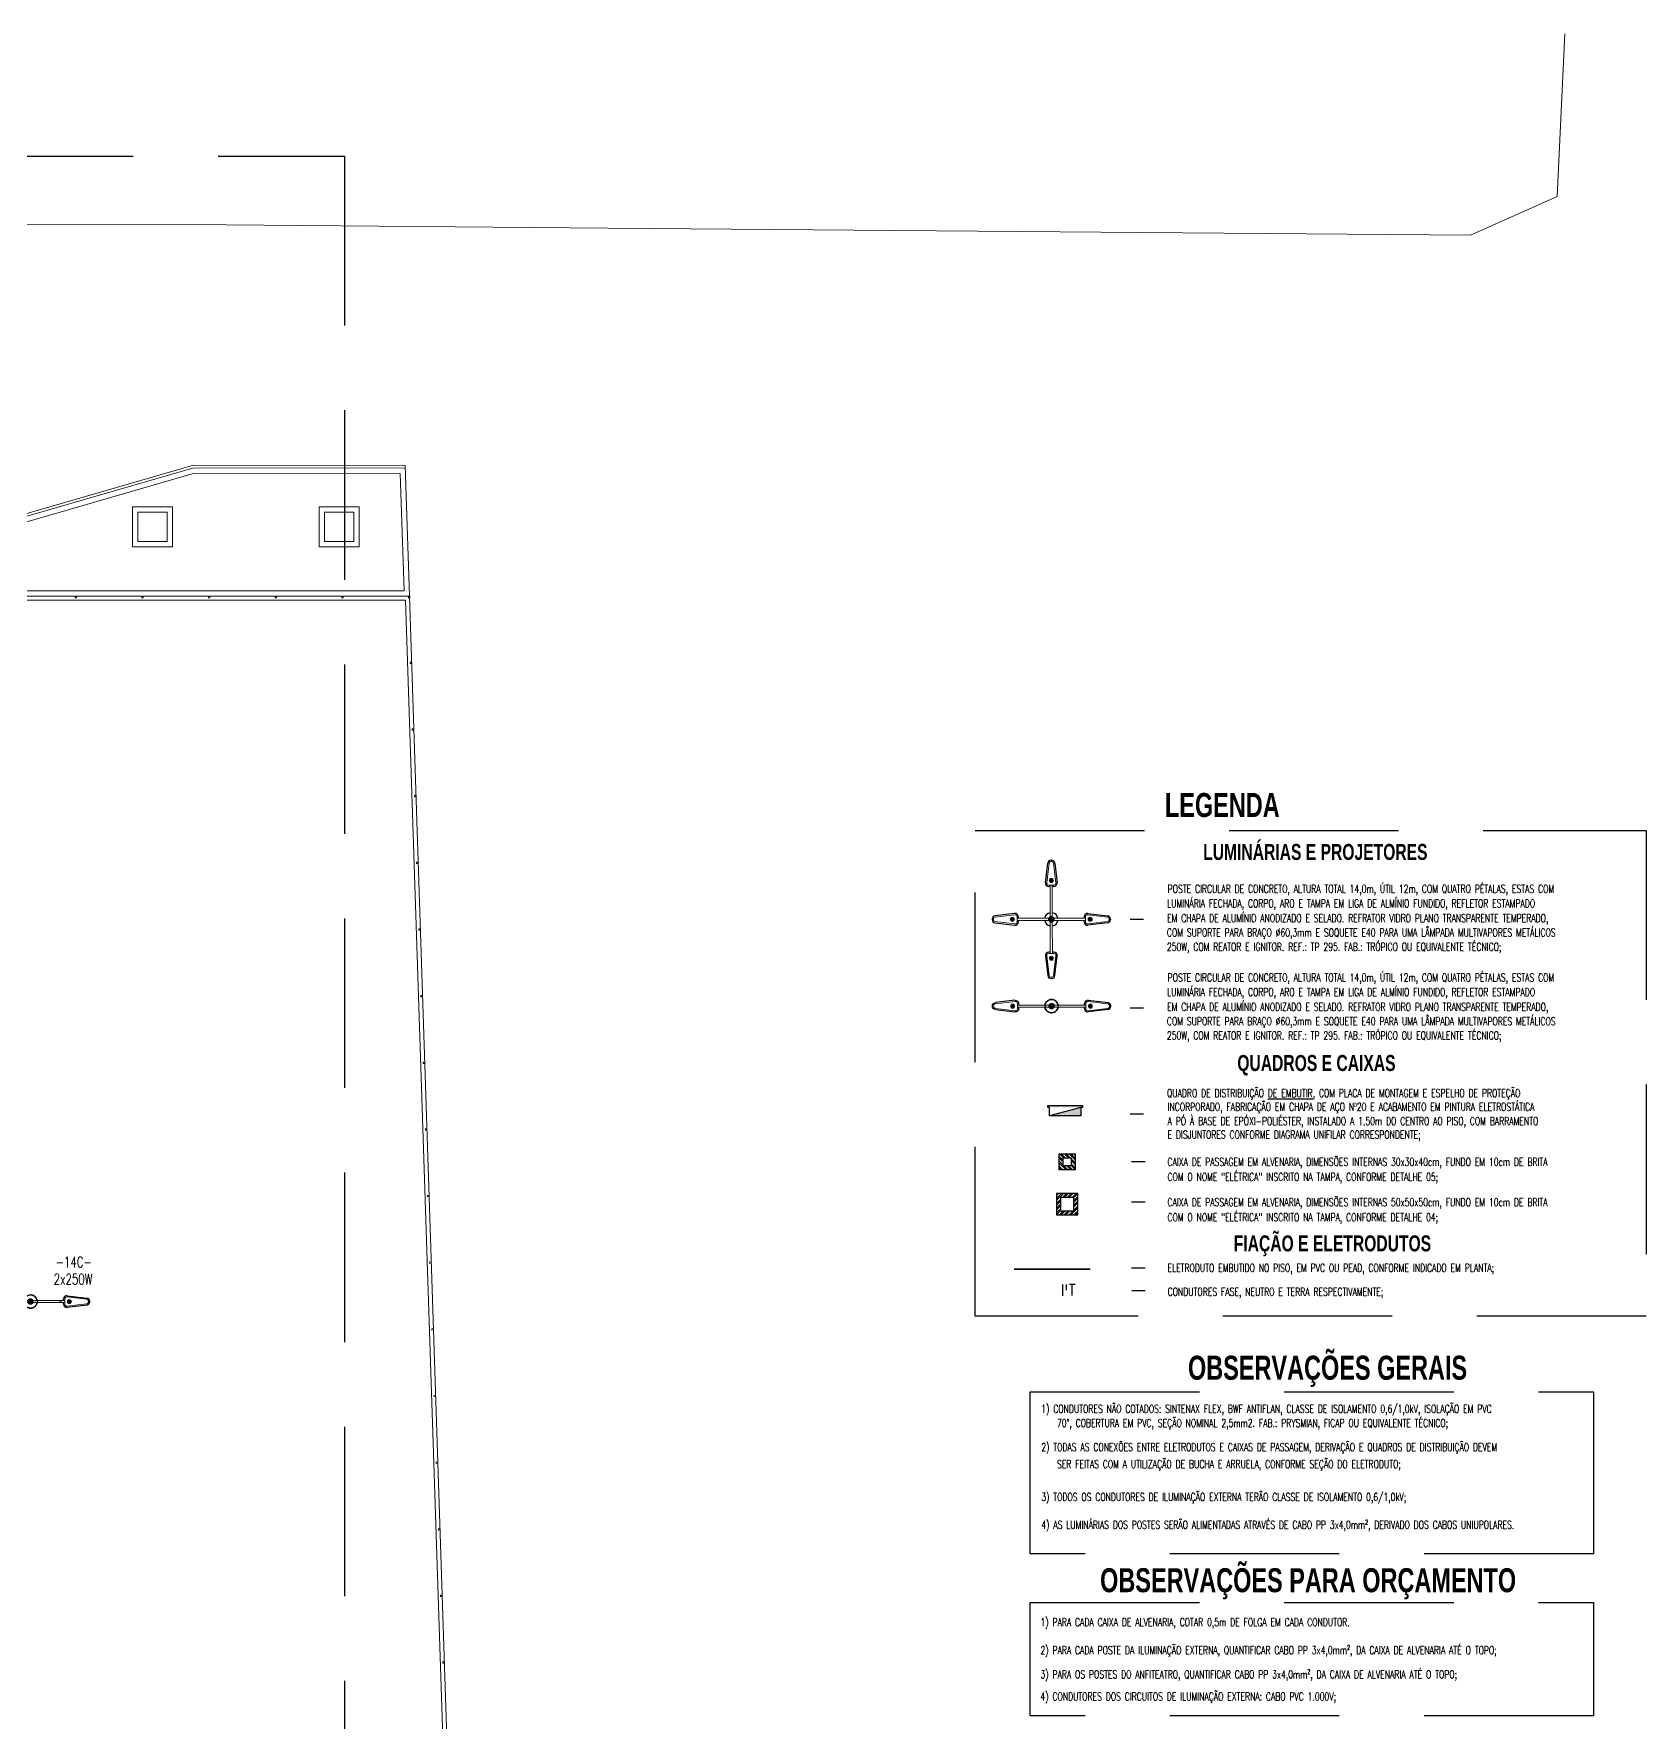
# Model space of a CAD drawing. Header units: millimetres. Extents: x 214 to 1190, y -192 to 1092.
# Drawn here: x 745.9 to 806.3, y 929 to 992.3 of the extents above; entities that cross this region are included whole.
import ezdxf
from ezdxf.enums import TextEntityAlignment as Align

# ---------------------------------------------------------------- set-up
doc = ezdxf.new("R2010")
doc.units = ezdxf.units.MM
for name, pattern in [('CONTINUO', [0]), ('HIDDEN', [9.525, 6.35, -3.175]), ('OCULTA2', [4.7625, 3.175, -1.5875])]:
    doc.linetypes.add(name, pattern=pattern)
for name, color, linetype, lineweight in [('I-ARQ', 8, 'Continuous', 0), ('I-CAIXAS', 3, 'Continuous', 30), ('I-ELET_PISO', 5, 'HIDDEN', 35), ('I-FIAÇÃO', 2, 'Continuous', 25), ('I-LUMINÁRIA_EXT', 4, 'Continuous', 25), ('I-POSTES', 4, 'Continuous', 25), ('I-TEXTOS', 2, 'Continuous', 25)]:
    doc.layers.add(name, color=color, linetype=linetype, lineweight=lineweight)
doc.styles.add('ROMANS', font='ROMANS.SHX', dxfattribs={"height": 0.25})
doc.styles.add('SANSSERIFBOLD', font='sasb____.pfb')
pattern_1 = [(45, (0, 0), (-0.089803, 0.089803), []), (45, (0, 0.0635), (-0.089803, 0.089803), [])]

# ---------------------------------------------------------------- blocks, each defined once
blk = doc.blocks.new('poste 2x250w')
at = {"layer": 'I-LUMINÁRIA_EXT', "linetype": 'Continuous', "lineweight": 0}
for points in [[(-0.002, 1.534, -1), (-0.003, 1.703, -1)], [(-1.534, -0.002, -1), (-1.703, -0.003, -1)], [(1.534, -0.002, 1), (1.703, -0.003, 1)], [(-0.002, -1.534, 1), (-0.003, -1.703, 1)]]:
    blk.add_hatch(color=9, dxfattribs=at).paths.add_polyline_path(points)
at = {"layer": 'I-LUMINÁRIA_EXT'}
for p, q in [((-0.145, 2.342), (-0.243, 1.526)), ((0, 2.465), (-0.007, 2.465)), ((0.007, 2.465), (0, 2.465)), ((0.243, 1.526), (0.145, 2.342)), ((-0.105, 1.37), (-0.043, 1.37)), ((0.043, 1.37), (0.105, 1.37)), ((-2.465, 0.007), (-2.465, 0)), ((-2.465, 0), (-2.465, -0.007)), ((-1.526, 0.243), (-2.342, 0.145)), ((-1.37, 0.043), (-1.37, 0.105)), ((1.37, 0.043), (1.37, 0.105)), ((1.526, 0.243), (2.342, 0.145)), ((2.465, 0.007), (2.465, 0)), ((2.465, 0), (2.465, -0.007)), ((-2.342, -0.145), (-1.526, -0.243)), ((-1.37, -0.105), (-1.37, -0.043)), ((1.37, -0.105), (1.37, -0.043)), ((2.342, -0.145), (1.526, -0.243)), ((-0.105, -1.37), (-0.043, -1.37)), ((0.043, -1.37), (0.105, -1.37)), ((-0.145, -2.342), (-0.243, -1.526)), ((0.243, -1.526), (0.145, -2.342)), ((0, -2.465), (-0.007, -2.465)), ((0.007, -2.465), (0, -2.465))]:
    blk.add_line(p, q, dxfattribs=at)
at = {"layer": 'I-LUMINÁRIA_EXT', "color": 9, "lineweight": 0}
for p, q in [((-0.093, 2.336), (-0.19, 1.52)), ((0.19, 1.52), (0.093, 2.336)), ((-0.105, 1.423), (0.105, 1.423)), ((-1.52, 0.19), (-2.336, 0.093)), ((-1.423, -0.105), (-1.423, 0.105)), ((1.423, -0.105), (1.423, 0.105)), ((1.52, 0.19), (2.336, 0.093)), ((-2.336, -0.093), (-1.52, -0.19)), ((2.336, -0.093), (1.52, -0.19)), ((-0.093, -2.336), (-0.19, -1.52)), ((-0.105, -1.423), (0.105, -1.423)), ((0.19, -1.52), (0.093, -2.336))]:
    blk.add_line(p, q, dxfattribs=at)
at = {"layer": 'I-LUMINÁRIA_EXT', "color": 9, "linetype": 'Continuous', "lineweight": 0}
for p, q in [((-0.043, 1.423), (-0.043, 0.133)), ((0.043, 1.423), (0.043, 0.133)), ((-1.423, 0.043), (-0.133, 0.043)), ((1.423, 0.043), (0.133, 0.043)), ((-1.423, -0.043), (-0.133, -0.043)), ((-0.043, -1.423), (-0.043, -0.133)), ((0.043, -1.423), (0.043, -0.133)), ((1.423, -0.043), (0.133, -0.043))]:
    blk.add_line(p, q, dxfattribs=at)
for centre in [(-0.002, 1.619), (-1.619, -0.002), (1.619, -0.002), (-0.002, -1.619)]:
    blk.add_circle(centre, 0.0845, dxfattribs=at)
at = {"layer": 'I-LUMINÁRIA_EXT'}
for centre, start, end in [((-0.007, 2.326), 90, 173.19037), ((0.007, 2.326), 6.80963, 90), ((-0.105, 1.509), 173.19037, 270), ((0.105, 1.509), 270, 6.80963), ((-2.326, 0.007), 96.80963, 180), ((-1.509, 0.105), 0, 96.80963), ((1.509, 0.105), 83.19037, 180), ((2.326, 0.007), 0, 83.19037), ((-2.326, -0.007), 180, 263.19037), ((-1.509, -0.105), 263.19037, 0), ((1.509, -0.105), 180, 276.80963), ((2.326, -0.007), 276.80963, 0), ((-0.105, -1.509), 90, 186.80963), ((0.105, -1.509), 353.19037, 90), ((-0.007, -2.326), 186.80963, 270), ((0.007, -2.326), 270, 353.19037)]:
    blk.add_arc(centre, 0.139, start, end, dxfattribs=at)
at = {"layer": 'I-LUMINÁRIA_EXT', "color": 9, "lineweight": 0}
for centre, radius, start, end in [((-0.005, 2.325), 0.0879, 81.75073, 172.74517), ((0.007, 2.326), 0.0861, 6.80963, 90), ((-0.105, 1.509), 0.0861, 173.19037, 270), ((0.105, 1.509), 0.0861, 270, 6.80963), ((-2.325, -0.005), 0.0879, 171.75073, 262.74517), ((-2.326, 0.007), 0.0861, 96.80963, 180), ((-1.509, 0.105), 0.0861, 0, 96.80963), ((1.509, 0.105), 0.0861, 83.19037, 180), ((2.326, 0.007), 0.0861, 0, 83.19037), ((2.325, -0.005), 0.0879, 277.25483, 8.24927), ((-1.509, -0.105), 0.0861, 263.19037, 0), ((1.509, -0.105), 0.0861, 180, 276.80963), ((-0.105, -1.509), 0.0861, 90, 186.80963), ((0.105, -1.509), 0.0861, 353.19037, 90), ((-0.005, -2.325), 0.0879, 187.25483, 278.24927), ((0.007, -2.326), 0.0861, 270, 353.19037)]:
    blk.add_arc(centre, radius, start, end, dxfattribs=at)
at = {"layer": 'I-POSTES', "linetype": 'Continuous', "const_width": 0.136}
blk.add_lwpolyline([(0, 0.068, 1), (0, -0.068, 1)], format="xyb", close=True, dxfattribs=at)
at = {"layer": 'I-POSTES'}
for start, end in [(98.80848, 171.19152), (98.80848, 171.19152), (98.80848, 171.19152), (8.80848, 81.19152), (8.80848, 81.19152), (8.80848, 81.19152), (188.80848, 261.19152), (188.80848, 261.19152), (188.80848, 261.19152), (278.80848, 351.19152), (278.80848, 351.19152), (278.80848, 351.19152)]:
    blk.add_arc((0, 0), 0.279, start, end, dxfattribs=at)
blk = doc.blocks.new('CX50X50')
at = {"layer": 'I-CAIXAS', "lineweight": 0}
h = blk.add_hatch(dxfattribs=at)
h.set_pattern_fill('STEEL', color=9, scale=0.04, style=0)
h.set_pattern_definition(pattern_1)
h.paths.add_polyline_path([(0.4, 0.4), (-0.4, 0.4), (-0.4, -0.4), (0.4, -0.4)])
h.paths.add_polyline_path([(0.25, -0.25), (-0.25, -0.25), (-0.25, 0.25), (0.25, 0.25)], flags=16)
at = {"layer": 'I-CAIXAS'}
for points in [[(0.4, 0.4), (-0.4, 0.4), (-0.4, -0.4), (0.4, -0.4)], [(0.25, 0.25), (-0.25, 0.25), (-0.25, -0.25), (0.25, -0.25)]]:
    blk.add_lwpolyline(points, close=True, dxfattribs=at)
blk = doc.blocks.new('30X30')
at = {"layer": 'I-CAIXAS', "lineweight": 0}
h = blk.add_hatch(dxfattribs=at)
h.set_pattern_fill('STEEL', color=9, scale=0.04, style=0)
h.set_pattern_definition(pattern_1)
h.paths.add_polyline_path([(0.3, 0.3), (-0.3, 0.3), (-0.3, -0.3), (0.3, -0.3)])
h.paths.add_polyline_path([(0.15, -0.15), (-0.15, -0.15), (-0.15, 0.15), (0.15, 0.15)], flags=16)
at = {"layer": 'I-CAIXAS'}
for points in [[(-0.3, 0.3), (0.3, 0.3), (0.3, -0.3), (-0.3, -0.3)], [(-0.15, 0.15), (0.15, 0.15), (0.15, -0.15), (-0.15, -0.15)]]:
    blk.add_lwpolyline(points, close=True, dxfattribs=at)
blk = doc.blocks.new('poste 1x400w')
at = {"layer": 'I-LUMINÁRIA_EXT', "linetype": 'Continuous', "lineweight": 0}
blk.add_hatch(color=9, dxfattribs=at).paths.add_polyline_path([(297.622, 60.492, 1), (297.621, 60.323, 1)])
at = {"layer": 'I-LUMINÁRIA_EXT', "color": 9, "linetype": 'Continuous', "lineweight": 0}
for p, q in [((297.581, 60.604), (297.581, 61.894)), ((297.666, 60.604), (297.666, 61.894))]:
    blk.add_line(p, q, dxfattribs=at)
at = {"layer": 'I-LUMINÁRIA_EXT'}
for p, q in [((297.478, 59.685), (297.381, 60.501)), ((297.519, 60.657), (297.581, 60.657)), ((297.666, 60.657), (297.728, 60.657)), ((297.867, 60.501), (297.769, 59.685)), ((297.624, 59.562), (297.617, 59.562)), ((297.631, 59.562), (297.624, 59.562))]:
    blk.add_line(p, q, dxfattribs=at)
at = {"layer": 'I-LUMINÁRIA_EXT', "color": 9, "lineweight": 0}
for p, q in [((297.531, 59.691), (297.434, 60.507)), ((297.519, 60.604), (297.728, 60.604)), ((297.814, 60.507), (297.716, 59.691))]:
    blk.add_line(p, q, dxfattribs=at)
at = {"layer": 'I-LUMINÁRIA_EXT', "color": 9, "linetype": 'Continuous', "lineweight": 0}
blk.add_circle((297.621, 60.408), 0.0845, dxfattribs=at)
at = {"layer": 'I-LUMINÁRIA_EXT'}
for centre, start, end in [((297.519, 60.517), 90, 186.80963), ((297.728, 60.517), 353.19037, 90), ((297.617, 59.701), 186.80963, 270), ((297.631, 59.701), 270, 353.19037)]:
    blk.add_arc(centre, 0.139, start, end, dxfattribs=at)
at = {"layer": 'I-LUMINÁRIA_EXT', "color": 9, "lineweight": 0}
for centre, radius, start, end in [((297.519, 60.517), 0.0861, 90, 186.80963), ((297.728, 60.517), 0.0861, 353.19037, 90), ((297.618, 59.702), 0.0879, 187.25483, 278.24927), ((297.631, 59.701), 0.0861, 270, 353.19037)]:
    blk.add_arc(centre, radius, start, end, dxfattribs=at)
at = {"layer": 'I-POSTES', "linetype": 'Continuous', "const_width": 0.136}
blk.add_lwpolyline([(297.624, 62.095, 1), (297.624, 61.959, 1)], format="xyb", close=True, dxfattribs=at)
at = {"layer": 'I-POSTES'}
for start, end in [(171.19152, 261.19152), (171.19152, 261.19152), (171.19152, 261.19152), (81.19152, 171.19152), (81.19152, 171.19152), (81.19152, 171.19152), (351.19152, 81.19152), (351.19152, 81.19152), (351.19152, 81.19152), (278.80848, 351.19152), (278.80848, 351.19152), (278.80848, 351.19152)]:
    blk.add_arc((297.624, 62.027), 0.279, start, end, dxfattribs=at)
blk = doc.blocks.new('POSTE 250W  1P')
at = {"layer": 'I-POSTES', "xscale": 0.9, "yscale": 0.9, "zscale": 0.9, "rotation": 180}
blk.add_blockref('poste 1x400w', (267.871, 55.829), dxfattribs=at)
at = {"layer": 'I-POSTES', "xscale": -0.9, "yscale": 0.9, "zscale": 0.9}
blk.add_blockref('poste 1x400w', (267.871, -55.82), dxfattribs=at)
blk = doc.blocks.new('QUADRO-DISTRIBUIÇÃO')
blk.add_wipeout([(-0.259, 0.091), (0.256, 0.091), (0.256, 0.061), (0.232, 0.061), (0.232, -0.061), (-0.232, -0.061), (-0.232, 0.061), (-0.259, 0.061)]).dxf.layer = 'I-CAIXAS'
at = {"layer": 'I-CAIXAS'}
blk.add_hatch(color=256, dxfattribs=at).paths.add_polyline_path([(-0.232, -0.061), (0.232, -0.061), (0.232, 0.061)])
for p, q in [((-0.259, 0.061), (-0.259, 0.091)), ((-0.259, 0.091), (0.256, 0.091)), ((-0.232, 0.061), (-0.259, 0.061)), ((-0.232, -0.061), (-0.232, 0.061)), ((0.232, 0.061), (-0.232, -0.061)), ((0.256, 0.061), (0.232, 0.061)), ((0.232, 0.061), (0.232, -0.061)), ((0.256, 0.091), (0.256, 0.061)), ((0.232, -0.061), (-0.232, -0.061)), ((0.232, -0.061), (-0.232, -0.061))]:
    blk.add_line(p, q, dxfattribs=at)
blk.add_solid([(0.256, 0.091), (-0.259, 0.091), (0.256, 0.061), (-0.259, 0.061)], dxfattribs=at)
blk = doc.blocks.new('CANTEIRO')
at = {"layer": 'I-ARQ'}
for points in [[(-1.7, 0.75), (-0.2, 0.75), (-0.2, -0.75), (-1.7, -0.75)], [(-1.5, 0.55), (-0.4, 0.55), (-0.4, -0.55), (-1.5, -0.55)]]:
    blk.add_lwpolyline(points, close=True, dxfattribs=at)
blk = doc.blocks.new('CERCA')
at = {"layer": 'I-ARQ'}
blk.add_lwpolyline([(-0.025, 0), (0.025, 0), (0.025, -0.06), (-0.025, -0.06)], close=True, dxfattribs=at)

msp = doc.modelspace()

# ---------------------------------------------------------------- linework, layer by layer
at = {"color": 4}
for p, q in [((787.476, 959.091), (786.971, 959.091)), ((787.476, 955.766), (786.971, 955.766)), ((787.476, 951.784), (786.971, 951.784)), ((787.534, 950.004), (787.028, 950.004)), ((787.534, 948.492), (787.028, 948.492)), ((787.536, 946.015), (787.03, 946.015)), ((787.542, 945.17), (787.037, 945.17))]:
    msp.add_line(p, q, dxfattribs=at)
at = {"linetype": 'OCULTA2', "ltscale": 2}
for points in [[(590.858, 987.697), (757.521, 987.697), (757.521, 866.955), (590.858, 866.955)], [(781.165, 962.42), (806.322, 962.42), (806.322, 944.218), (781.165, 944.218)], [(783.23, 941.381), (804.342, 941.381), (804.342, 935.307), (783.23, 935.307)], [(783.23, 933.483), (804.342, 933.483), (804.342, 929.233), (783.23, 929.233)]]:
    msp.add_lwpolyline(points, close=True, dxfattribs=at)
at = {"layer": 'I-ARQ', "linetype": 'CONTINUO'}
for p, q in [((741.815, 973.204), (751.859, 976.12)), ((741.829, 973.103), (751.874, 976.019)), ((751.859, 976.12), (759.802, 976.103)), ((751.874, 976.019), (759.801, 976.003)), ((741.857, 972.903), (751.902, 975.819)), ((751.902, 975.819), (759.611, 975.803))]:
    msp.add_line(p, q, dxfattribs=at)
at = {"layer": 'I-ARQ'}
for p, q in [((759.962, 971.199), (759.802, 976.103)), ((759.755, 971.399), (759.611, 975.803)), ((759.962, 971.199), (632.953, 971.199)), ((759.962, 971.199), (632.953, 971.199)), ((759.817, 971.049), (632.953, 971.049)), ((759.755, 971.399), (633.036, 971.399)), ((762.884, 877.07), (759.817, 971.049)), ((763.038, 876.926), (759.962, 971.199))]:
    msp.add_line(p, q, dxfattribs=at)
msp.add_lwpolyline([(741.841, 985.142), (753.082, 985.121), (767.393, 984.995), (799.73, 984.741), (802.987, 986.184), (803.271, 992.286)], dxfattribs=at)
at = {"layer": 'I-CAIXAS', "color": 2}
msp.add_point((746.878, 944.765), dxfattribs=at)
at = {"layer": 'I-ELET_PISO'}
msp.add_line((782.623, 945.976), (785.479, 945.976), dxfattribs=at)
at = {"layer": 'I-FIAÇÃO', "color": 2}
for p, q in [((784.447, 944.984), (784.447, 945.405)), ((784.447, 944.984), (784.447, 945.405)), ((784.59, 945.195), (784.59, 945.405)), ((784.59, 945.195), (784.59, 945.405)), ((784.699, 945.412), (784.91, 945.412)), ((784.699, 945.412), (784.91, 945.412)), ((784.805, 945.195), (784.805, 945.412)), ((784.805, 945.195), (784.805, 945.412)), ((784.805, 944.991), (784.805, 945.195)), ((784.805, 944.991), (784.805, 945.195))]:
    msp.add_line(p, q, dxfattribs=at)

# ---------------------------------------------------------------- block references
at = {"layer": 'I-ARQ'}
for name, p, rotation in [('CANTEIRO', (749.38, 973.808), 180.0000000066701), ('CANTEIRO', (756.38, 973.808), 180.0000000066701), ('CERCA', (760.043, 968.71), 271.8692357831588), ('CERCA', (760.124, 966.211), 271.8692357831588), ('CERCA', (760.206, 963.713), 271.8692357831588), ('CERCA', (760.288, 961.214), 271.8692357831588), ('CERCA', (760.369, 958.715), 271.8692357831588), ('CERCA', (760.451, 956.217), 271.8692357831588), ('CERCA', (760.532, 953.718), 271.8692357831588), ('CERCA', (760.614, 951.219), 271.8692357831588), ('CERCA', (760.695, 948.721), 271.8692357831588), ('CERCA', (760.777, 946.222), 271.8692357831588), ('CERCA', (760.858, 943.723), 271.8692357831588), ('CERCA', (760.94, 941.225), 271.8692357831588), ('CERCA', (761.021, 938.726), 271.8692357831588), ('CERCA', (761.103, 936.227), 271.8692357831588), ('CERCA', (761.185, 933.729), 271.8692357831588), ('CERCA', (761.266, 931.23), 271.8692357831588)]:
    msp.add_blockref(name, p, dxfattribs=dict(at, rotation=rotation))
for p in [(747.452, 971.199), (749.952, 971.199), (752.452, 971.199), (754.952, 971.199), (757.452, 971.199), (759.952, 971.199)]:
    msp.add_blockref('CERCA', p, dxfattribs=at)
at = {"layer": 'I-CAIXAS', "rotation": 270}
msp.add_blockref('30X30', (784.619, 950.004), dxfattribs=at)
at = {"layer": 'I-ELET_PISO'}
msp.add_blockref('CX50X50', (784.619, 948.411), dxfattribs=at)
at = {"layer": 'I-LUMINÁRIA_EXT', "xscale": 0.8999999999999929, "yscale": 0.8999999999999929, "zscale": 0.8999999999999929, "rotation": 90.03683576111285}
msp.add_blockref('poste 2x250w', (784.02, 959.091), dxfattribs=at)
at = {"layer": 'I-LUMINÁRIA_EXT', "xscale": -1, "rotation": 90}
for p in [(784.035, 955.847), (745.76, 944.774)]:
    msp.add_blockref('POSTE 250W  1P', p, dxfattribs=at)

# ---------------------------------------------------------------- texts
at = {"layer": 'I-TEXTOS', "color": 4, "style": 'SANSSERIFBOLD', "width": 0.7}
for s, height, p in [('LEGENDA', 0.9, (788.279, 962.927)), ('LUMINÁRIAS E PROJETORES', 0.6, (789.714, 961.317)), ('QUADROS E CAIXAS', 0.6, (790.993, 953.406)), ('FIAÇÃO E ELETRODUTOS', 0.6, (790.86, 946.644)), ('OBSERVAÇÕES GERAIS', 0.9, (789.144, 941.834)), ('OBSERVAÇÕES PARA ORÇAMENTO', 0.9, (785.849, 933.869))]:
    msp.add_text(s, height=height, dxfattribs=at).set_placement(p)
at = {"layer": 'I-TEXTOS', "color": 2, "style": 'ROMANS', "width": 0.7}
for s, p in [('POSTE CIRCULAR DE CONCRETO, ALTURA TOTAL 14,0m, ÚTIL 12m, COM QUATRO PÉTALAS, ESTAS COM', (788.382, 960.084)), ('LUMINÁRIA FECHADA, CORPO, ARO E TAMPA EM LIGA DE ALMÍNIO FUNDIDO, REFLETOR ESTAMPADO ', (788.361, 959.539)), ('EM CHAPA DE ALUMÍNIO ANODIZADO E SELADO. REFRATOR VIDRO PLANO TRANSPARENTE TEMPERADO,', (788.361, 958.984)), ('COM SUPORTE PARA BRAÇO %%C60,3mm E SOQUETE E40 PARA UMA LÂMPADA MULTIVAPORES METÁLICOS', (788.354, 958.446)), ('250W, COM REATOR E IGNITOR. REF.: TP 295. FAB.: TRÓPICO OU EQUIVALENTE TÉCNICO;', (788.354, 957.911)), ('POSTE CIRCULAR DE CONCRETO, ALTURA TOTAL 14,0m, ÚTIL 12m, COM QUATRO PÉTALAS, ESTAS COM', (788.382, 956.759)), ('LUMINÁRIA FECHADA, CORPO, ARO E TAMPA EM LIGA DE ALMÍNIO FUNDIDO, REFLETOR ESTAMPADO ', (788.361, 956.213)), ('EM CHAPA DE ALUMÍNIO ANODIZADO E SELADO. REFRATOR VIDRO PLANO TRANSPARENTE TEMPERADO,', (788.361, 955.658)), ('COM SUPORTE PARA BRAÇO %%C60,3mm E SOQUETE E40 PARA UMA LÂMPADA MULTIVAPORES METÁLICOS', (788.354, 955.12)), ('250W, COM REATOR E IGNITOR. REF.: TP 295. FAB.: TRÓPICO OU EQUIVALENTE TÉCNICO;', (788.354, 954.586)), ('QUADRO DE DISTRIBUIÇÃO %%UDE EMBUTIR%%U, COM PLACA DE MONTAGEM E ESPELHO DE PROTEÇÃO', (788.357, 952.426)), ('INCORPORADO, FABRICAÇÃO EM CHAPA DE AÇO Nº20 E ACABAMENTO EM PINTURA ELETROSTÁTICA', (788.379, 951.913)), ('A PÓ À BASE DE EPÓXI-POLIÉSTER, INSTALADO A 1.50m DO CENTRO AO PISO, COM BARRAMENTO', (788.379, 951.378)), ('E DISJUNTORES CONFORME DIAGRAMA UNIFILAR CORRESPONDENTE;', (788.379, 950.87)), ('ELETRODUTO EMBUTIDO NO PISO, EM PVC OU PEAD, CONFORME INDICADO EM PLANTA;', (788.376, 945.876)), ('CONDUTORES FASE, NEUTRO E TERRA RESPECTIVAMENTE;', (788.382, 944.981)), ('1) CONDUTORES NÃO COTADOS: SINTENAX FLEX, BWF ANTIFLAN, CLASSE DE ISOLAMENTO 0,6/1,0kV, ISOLAÇÃO EM PVC', (783.645, 940.592)), ('70°, COBERTURA EM PVC, SEÇÃO NOMINAL 2,5mm2. FAB.: PRYSMIAN, FICAP OU EQUIVALENTE TÉCNICO;', (784.232, 940.06)), ('2) TODAS AS CONEXÕES ENTRE ELETRODUTOS E CAIXAS DE PASSAGEM, DERIVAÇÃO E QUADROS DE DISTRIBUIÇÃO DEVEM', (783.645, 939.157)), ('SER FEITAS COM A UTILIZAÇÃO DE BUCHA E ARRUELA, CONFORME SEÇÃO DO ELETRODUTO;', (784.232, 938.519)), ('3) TODOS OS CONDUTORES DE ILUMINAÇÃO EXTERNA TERÃO CLASSE DE ISOLAMENTO 0,6/1,0kV;', (783.645, 937.288)), ('4) AS LUMINÁRIAS DOS POSTES SERÃO ALIMENTADAS ATRAVÉS DE CABO PP 3x4,0mm², DERIVADO DOS CABOS UNIUPOLARES.', (783.645, 936.246)), ('1) PARA CADA CAIXA DE ALVENARIA, COTAR 0,5m DE FOLGA EM CADA CONDUTOR.', (783.614, 932.596)), ('2) PARA CADA POSTE DA ILUMINAÇÃO EXTERNA, QUANTIFICAR CABO PP 3x4,0mm², DA CAIXA DE ALVENARIA ATÉ O TOPO;', (783.614, 931.547)), ('3) PARA OS POSTES DO ANFITEATRO, QUANTIFICAR CABO PP 3x4,0mm², DA CAIXA DE ALVENARIA ATÉ O TOPO;', (783.614, 930.64)), ('4) CONDUTORES DOS CIRCUITOS DE ILUMINAÇÃO EXTERNA: CABO PVC 1.000V;', (783.614, 929.809))]:
    msp.add_text(s, height=0.3, dxfattribs=at).set_placement(p)
for s, p in [('CAIXA DE PASSAGEM EM ALVENARIA, DIMENSÕES INTERNAS 30x30x40cm, FUNDO EM 10cm DE BRITA', (788.376, 949.997)), ('COM O NOME "ELÉTRICA" INSCRITO NA TAMPA, CONFORME DETALHE 05;', (788.376, 949.434)), ('CAIXA DE PASSAGEM EM ALVENARIA, DIMENSÕES INTERNAS 50x50x50cm, FUNDO EM 10cm DE BRITA', (788.376, 948.485)), ('COM O NOME "ELÉTRICA" INSCRITO NA TAMPA, CONFORME DETALHE 04;', (788.376, 947.922))]:
    msp.add_text(s, height=0.3, dxfattribs=at).set_placement(p, align=Align.MIDDLE_LEFT)
at = {"layer": 'I-TEXTOS', "style": 'ROMANS', "width": 0.7}
for s, p in [('-14C-', (746.696, 946.046, -1199.784)), ('2x250W', (746.621, 945.406, -399.928))]:
    msp.add_text(s, height=0.4, dxfattribs=at).set_placement(p)

# ---------------------------------------------------------------- next in the draw order: block references
at = {"layer": 'I-CAIXAS', "xscale": 2.543800544999997, "yscale": 2.543800544999997, "zscale": 2.543800544999997}
msp.add_blockref('QUADRO-DISTRIBUIÇÃO', (784.543, 951.884), dxfattribs=at)

doc.saveas('drawing.dxf')
